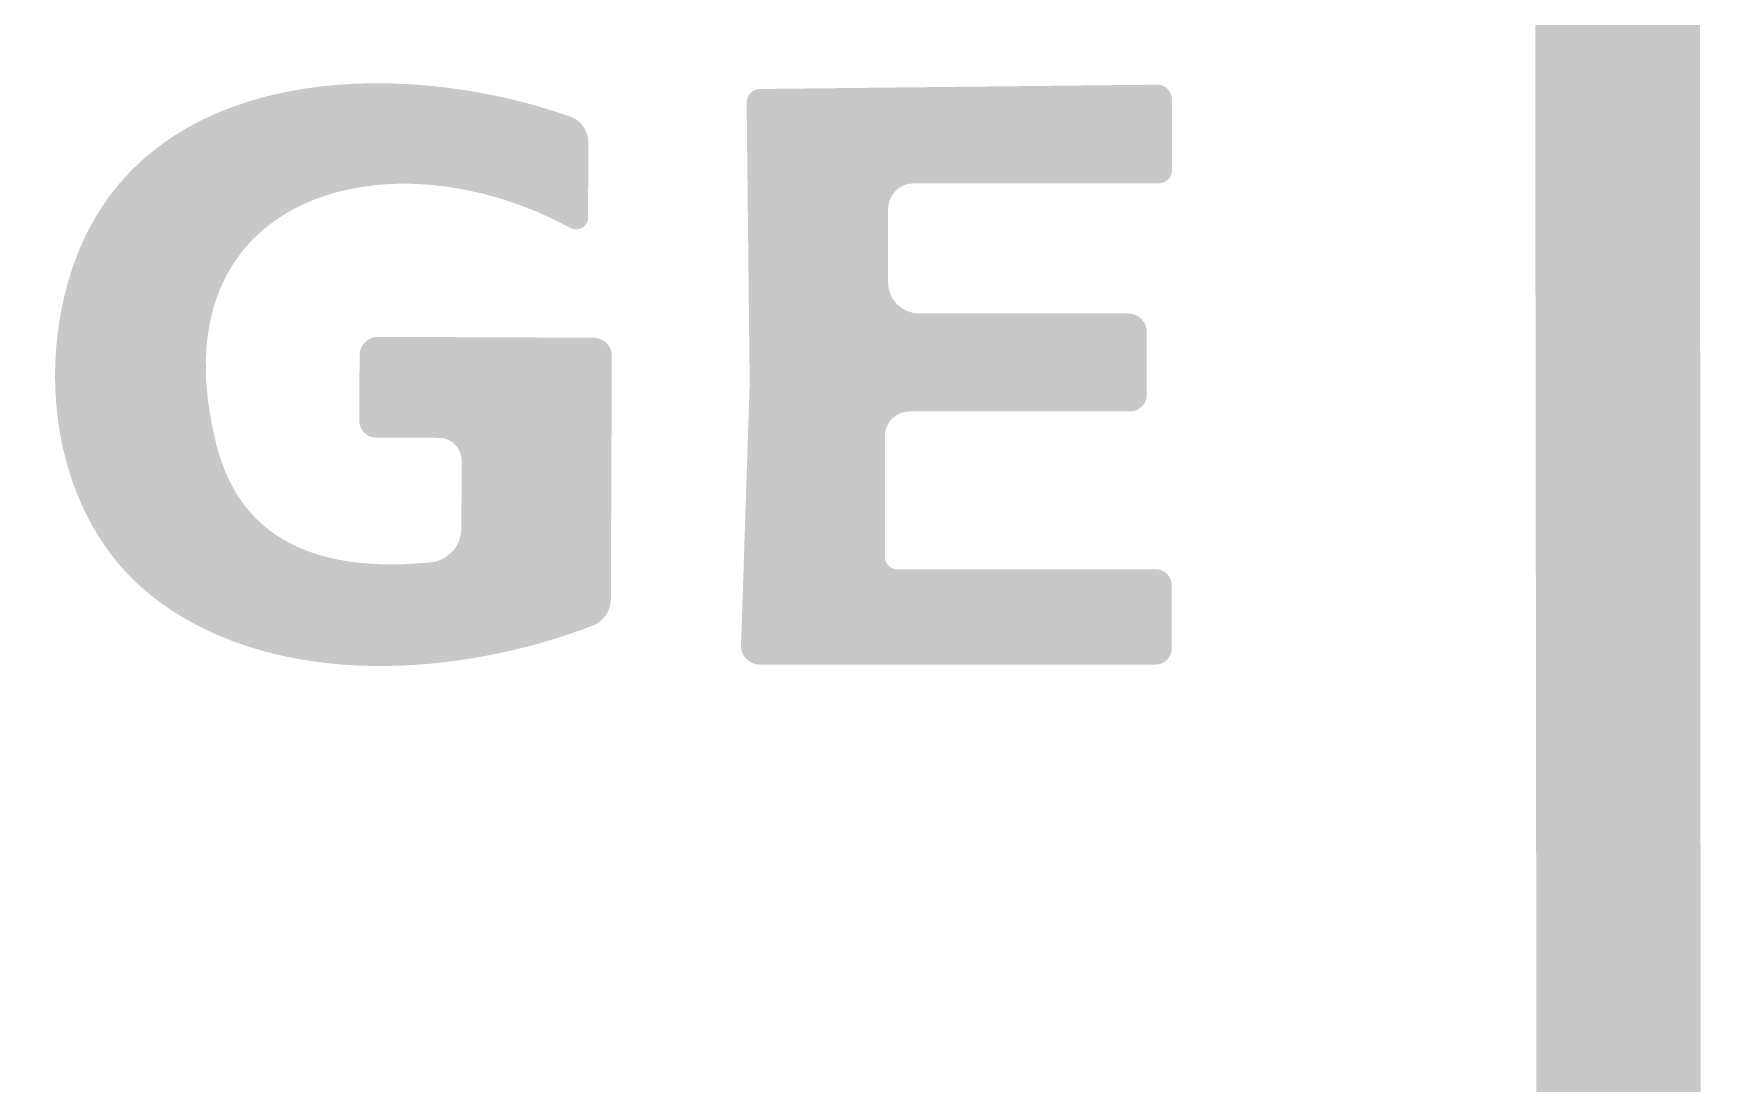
# Model space of a CAD drawing. Extents: x 0 to 650, y 0 to 488.
# Drawn here: x 457.2 to 523.3, y 129.6 to 170.9 of the extents above; entities that cross this region are included whole.
import ezdxf

# ---------------------------------------------------------------- set-up
doc = ezdxf.new("R2010")
doc.units = 0
doc.linetypes.add('Solid', pattern=[0])
doc.layers.add('Layer 1', color=7, linetype='Solid', lineweight=0)

msp = doc.modelspace()

# ---------------------------------------------------------------- hatches: boundary and pattern name
at = {"layer": 'Layer 1', "linetype": 'Solid', "lineweight": 0}
h = msp.add_hatch(color=0, dxfattribs=at)
edge = h.paths.add_edge_path(flags=0)
edge.add_line((517.78, 234.36), (519.66, 234.32))
edge.add_spline(control_points=[(519.66, 234.32), (521.81, 234.46), (522.45, 233.46)], knot_values=[0, 0, 0, 1, 1, 1], degree=2, periodic=0)
edge.add_line((522.45, 233.46), (522.45, 233.46))
edge.add_spline(control_points=[(522.45, 233.46), (522.516, 233.348), (522.553, 233.221), (522.56, 233.09)], knot_values=[0, 0, 0, 0, 1, 1, 1, 1], degree=3, periodic=0)
edge.add_line((522.56, 233.09), (522.95, 220.01))
edge.add_line((522.95, 220.01), (523.15, 210.7))
edge.add_spline(control_points=[(523.15, 210.7), (523.27, 209.22), (522.78, 209.05)], knot_values=[0, 0, 0, 1, 1, 1], degree=2, periodic=0)
edge.add_spline(control_points=[(522.78, 209.05), (521.7, 190.42), (522.74, 171.82)], knot_values=[0, 0, 0, 1, 1, 1], degree=2, periodic=0)
edge.add_line((522.74, 171.82), (522.77, 127.4))
edge.add_spline(control_points=[(522.77, 127.4), (521.34, 111.51), (522.64, 95.53)], knot_values=[0, 0, 0, 1, 1, 1], degree=2, periodic=0)
edge.add_line((522.64, 95.53), (502.01, 95.44))
edge.add_spline(control_points=[(502.01, 95.44), (500.85, 95.95), (501.05, 97.87)], knot_values=[0, 0, 0, 1, 1, 1], degree=2, periodic=0)
edge.add_line((501.05, 97.87), (501.05, 97.87))
edge.add_spline(control_points=[(501.05, 97.87), (501.078, 98.135), (500.992, 98.4), (500.812, 98.598)], knot_values=[0, 0, 0, 0, 1, 1, 1, 1], degree=3, periodic=0)
edge.add_spline(control_points=[(500.812, 98.598), (500.633, 98.797), (500.378, 98.91), (500.11, 98.91)], knot_values=[0, 0, 0, 0, 1, 1, 1, 1], degree=3, periodic=0)
edge.add_line((500.11, 98.91), (491.76, 98.91))
edge.add_line((491.76, 98.91), (491.76, 98.91))
edge.add_spline(control_points=[(491.76, 98.91), (491.275, 98.91), (490.861, 99.261), (490.78, 99.74)], knot_values=[0, 0, 0, 0, 1, 1, 1, 1], degree=3, periodic=0)
edge.add_line((490.78, 99.74), (490.58, 101))
edge.add_line((490.58, 101), (490.58, 101))
edge.add_spline(control_points=[(490.58, 101), (490.538, 101.253), (490.609, 101.512), (490.775, 101.706)], knot_values=[0, 0, 0, 0, 1, 1, 1, 1], degree=3, periodic=0)
edge.add_spline(control_points=[(490.775, 101.706), (490.941, 101.901), (491.185, 102.012), (491.44, 102.01)], knot_values=[0, 0, 0, 0, 1, 1, 1, 1], degree=3, periodic=0)
edge.add_line((491.44, 102.01), (501.77, 101.98))
edge.add_line((501.77, 101.98), (516.18, 101.98))
edge.add_line((516.18, 101.98), (516.18, 101.98))
edge.add_spline(control_points=[(516.18, 101.98), (516.302, 101.98), (516.4, 102.078), (516.4, 102.2)], knot_values=[0, 0, 0, 0, 1, 1, 1, 1], degree=3, periodic=0)
edge.add_line((516.4, 102.2), (516.31, 125.47))
edge.add_line((516.31, 125.47), (516.25, 175.77))
edge.add_line((516.25, 175.77), (516.59, 195.01))
edge.add_spline(control_points=[(516.59, 195.01), (516.75, 196.27), (516.51, 197.4)], knot_values=[0, 0, 0, 1, 1, 1], degree=2, periodic=0)
edge.add_spline(control_points=[(516.51, 197.4), (516.443, 197.7), (516.214, 197.936), (515.92, 198.01)], knot_values=[0, 0, 0, 0, 1, 1, 1, 1], degree=3, periodic=0)
edge.add_spline(control_points=[(515.92, 198.01), (513.85, 198.5), (515.77, 199.41)], knot_values=[0, 0, 0, 1, 1, 1], degree=2, periodic=0)
edge.add_spline(control_points=[(515.77, 199.41), (515.92, 199.19), (516.1, 199.22)], knot_values=[0, 0, 0, 1, 1, 1], degree=2, periodic=0)
edge.add_spline(control_points=[(516.1, 199.22), (516.176, 199.238), (516.23, 199.3), (516.23, 199.37)], knot_values=[0, 0, 0, 0, 1, 1, 1, 1], degree=3, periodic=0)
edge.add_line((516.23, 199.37), (516.44, 207.01))
edge.add_line((516.44, 207.01), (521.17, 208.43))
edge.add_spline(control_points=[(521.17, 208.43), (521.907, 208.656), (522.41, 209.333), (522.41, 210.1)], knot_values=[0, 0, 0, 0, 1, 1, 1, 1], degree=3, periodic=0)
edge.add_line((522.41, 210.1), (522.41, 219.09))
edge.add_line((522.41, 219.09), (522.41, 219.09))
edge.add_spline(control_points=[(522.41, 219.09), (522.41, 219.619), (521.989, 220.053), (521.46, 220.07)], knot_values=[0, 0, 0, 0, 1, 1, 1, 1], degree=3, periodic=0)
edge.add_line((521.46, 220.07), (516.41, 220.2))
edge.add_line((516.41, 220.2), (516.52, 225.25))
edge.add_spline(control_points=[(516.52, 225.25), (518.19, 225.16), (520.34, 224.21)], knot_values=[0, 0, 0, 1, 1, 1], degree=2, periodic=0)
edge.add_line((520.34, 224.21), (520.34, 224.21))
edge.add_spline(control_points=[(520.34, 224.21), (520.484, 224.148), (520.649, 224.163), (520.78, 224.249)], knot_values=[0, 0, 0, 0, 1, 1, 1, 1], degree=3, periodic=0)
edge.add_spline(control_points=[(520.78, 224.249), (520.911, 224.336), (520.99, 224.483), (520.99, 224.64)], knot_values=[0, 0, 0, 0, 1, 1, 1, 1], degree=3, periodic=0)
edge.add_line((520.99, 224.64), (520.99, 228.04))
edge.add_spline(control_points=[(520.99, 228.04), (520.99, 228.424), (520.741, 228.76), (520.38, 228.86)], knot_values=[0, 0, 0, 0, 1, 1, 1, 1], degree=3, periodic=0)
edge.add_line((520.38, 228.86), (516.38, 230.03))
edge.add_line((516.38, 230.03), (516.4, 232.74))
edge.add_spline(control_points=[(516.4, 232.74), (516.32, 234.1), (517.78, 234.36)], knot_values=[0, 0, 0, 1, 1, 1], degree=2, periodic=0)
h = msp.add_hatch(color=8, dxfattribs=at)
edge = h.paths.add_edge_path(flags=0)
edge.add_line((478.99, 166.664), (478.978, 163.698))
edge.add_spline(control_points=[(478.978, 163.698), (478.977, 163.534), (478.89, 163.382), (478.748, 163.299)], knot_values=[0, 0, 0, 0, 1, 1, 1, 1], degree=3, periodic=0)
edge.add_spline(control_points=[(478.748, 163.299), (478.607, 163.216), (478.431, 163.213), (478.287, 163.291)], knot_values=[0, 0, 0, 0, 1, 1, 1, 1], degree=3, periodic=0)
edge.add_spline(control_points=[(478.287, 163.291), (471.18, 167.176), (461.811, 164.667), (464.357, 154.738)], knot_values=[0, 0, 0, 0, 1, 1, 1, 1], degree=3, periodic=0)
edge.add_spline(control_points=[(464.357, 154.738), (465.714, 149.458), (472.759, 150.128)], knot_values=[0, 0, 0, 1, 1, 1], degree=2, periodic=0)
edge.add_line((472.759, 150.128), (472.759, 150.128))
edge.add_spline(control_points=[(472.759, 150.128), (473.456, 150.194), (473.99, 150.771), (473.993, 151.462)], knot_values=[0, 0, 0, 0, 1, 1, 1, 1], degree=3, periodic=0)
edge.add_line((473.993, 151.462), (474.004, 154.119))
edge.add_line((474.004, 154.119), (474.004, 154.119))
edge.add_spline(control_points=[(474.004, 154.119), (474.005, 154.36), (473.91, 154.592), (473.74, 154.763)], knot_values=[0, 0, 0, 0, 1, 1, 1, 1], degree=3, periodic=0)
edge.add_spline(control_points=[(473.74, 154.763), (473.57, 154.934), (473.34, 155.031), (473.098, 155.032)], knot_values=[0, 0, 0, 0, 1, 1, 1, 1], degree=3, periodic=0)
edge.add_line((473.098, 155.032), (470.631, 155.042))
edge.add_line((470.631, 155.042), (470.631, 155.042))
edge.add_spline(control_points=[(470.631, 155.042), (470.267, 155.043), (469.973, 155.34), (469.975, 155.704)], knot_values=[0, 0, 0, 0, 1, 1, 1, 1], degree=3, periodic=0)
edge.add_line((469.975, 155.704), (469.985, 158.271))
edge.add_line((469.985, 158.271), (469.985, 158.271))
edge.add_spline(control_points=[(469.985, 158.271), (469.986, 158.467), (470.065, 158.655), (470.204, 158.793)], knot_values=[0, 0, 0, 0, 1, 1, 1, 1], degree=3, periodic=0)
edge.add_spline(control_points=[(470.204, 158.793), (470.343, 158.931), (470.531, 159.008), (470.727, 159.007)], knot_values=[0, 0, 0, 0, 1, 1, 1, 1], degree=3, periodic=0)
edge.add_line((470.727, 159.007), (479.198, 158.972))
edge.add_line((479.198, 158.972), (479.198, 158.972))
edge.add_spline(control_points=[(479.198, 158.972), (479.389, 158.971), (479.571, 158.895), (479.706, 158.759)], knot_values=[0, 0, 0, 0, 1, 1, 1, 1], degree=3, periodic=0)
edge.add_spline(control_points=[(479.706, 158.759), (479.84, 158.624), (479.915, 158.441), (479.914, 158.25)], knot_values=[0, 0, 0, 0, 1, 1, 1, 1], degree=3, periodic=0)
edge.add_line((479.914, 158.25), (479.875, 148.691))
edge.add_line((479.875, 148.691), (479.875, 148.691))
edge.add_spline(control_points=[(479.875, 148.691), (479.873, 148.221), (479.586, 147.802), (479.151, 147.635)], knot_values=[0, 0, 0, 0, 1, 1, 1, 1], degree=3, periodic=0)
edge.add_spline(control_points=[(479.151, 147.635), (474.009, 145.668), (466.964, 145.088), (462.164, 148.534)], knot_values=[0, 0, 0, 0, 1, 1, 1, 1], degree=3, periodic=0)
edge.add_spline(control_points=[(462.164, 148.534), (458.051, 151.477), (457.156, 157.365), (458.732, 161.863)], knot_values=[0, 0, 0, 0, 1, 1, 1, 1], degree=3, periodic=0)
edge.add_spline(control_points=[(458.732, 161.863), (461.512, 169.773), (471.522, 170.061), (478.275, 167.676)], knot_values=[0, 0, 0, 0, 1, 1, 1, 1], degree=3, periodic=0)
edge.add_spline(control_points=[(478.275, 167.676), (478.705, 167.525), (478.992, 167.119), (478.99, 166.664)], knot_values=[0, 0, 0, 0, 1, 1, 1, 1], degree=3, periodic=0)
edge.add_line((478.99, 166.664), (478.99, 166.664))
h = msp.add_hatch(color=8, dxfattribs=at)
edge = h.paths.add_edge_path(flags=0)
edge.add_line((485.34, 157.21), (486.52, 147.94))
edge.add_line((486.52, 147.94), (486.52, 147.94))
edge.add_spline(control_points=[(486.52, 147.94), (486.56, 147.628), (486.818, 147.392), (487.13, 147.38)], knot_values=[0, 0, 0, 0, 1, 1, 1, 1], degree=3, periodic=0)
edge.add_line((487.13, 147.38), (495.46, 147.14))
edge.add_line((495.46, 147.14), (495.46, 147.14))
edge.add_spline(control_points=[(495.46, 147.14), (495.509, 147.14), (495.552, 147.168), (495.57, 147.21)], knot_values=[0, 0, 0, 0, 1, 1, 1, 1], degree=3, periodic=0)
edge.add_line((495.57, 147.21), (495.74, 147.57))
edge.add_spline(control_points=[(495.74, 147.57), (495.774, 147.64), (495.772, 147.723), (495.734, 147.791)], knot_values=[0, 0, 0, 0, 1, 1, 1, 1], degree=3, periodic=0)
edge.add_spline(control_points=[(495.734, 147.791), (495.696, 147.859), (495.627, 147.903), (495.55, 147.91)], knot_values=[0, 0, 0, 0, 1, 1, 1, 1], degree=3, periodic=0)
edge.add_line((495.55, 147.91), (490.46, 148.44))
edge.add_line((490.46, 148.44), (490.46, 148.44))
edge.add_spline(control_points=[(490.46, 148.44), (489.584, 148.524), (488.926, 149.279), (488.96, 150.16)], knot_values=[0, 0, 0, 0, 1, 1, 1, 1], degree=3, periodic=0)
edge.add_line((488.96, 150.16), (489.47, 162.45))
edge.add_line((489.47, 162.45), (489.47, 162.45))
edge.add_spline(control_points=[(489.47, 162.45), (489.483, 162.82), (489.568, 163.186), (489.72, 163.53)], knot_values=[0, 0, 0, 0, 1, 1, 1, 1], degree=3, periodic=0)
edge.add_line((489.72, 163.53), (492.04, 168.83))
edge.add_line((492.04, 168.83), (501.37, 168.93))
edge.add_line((501.37, 168.93), (501.37, 168.93))
edge.add_spline(control_points=[(501.37, 168.93), (501.526, 168.933), (501.676, 168.872), (501.787, 168.761)], knot_values=[0, 0, 0, 0, 1, 1, 1, 1], degree=3, periodic=0)
edge.add_spline(control_points=[(501.787, 168.761), (501.898, 168.65), (501.96, 168.498), (501.96, 168.34)], knot_values=[0, 0, 0, 0, 1, 1, 1, 1], degree=3, periodic=0)
edge.add_line((501.96, 168.34), (501.96, 165.57))
edge.add_spline(control_points=[(501.96, 165.57), (501.96, 165.283), (501.727, 165.05), (501.44, 165.05)], knot_values=[0, 0, 0, 0, 1, 1, 1, 1], degree=3, periodic=0)
edge.add_line((501.44, 165.05), (491.8, 165.05))
edge.add_line((491.8, 165.05), (491.8, 165.05))
edge.add_spline(control_points=[(491.8, 165.05), (491.242, 165.05), (490.79, 164.598), (490.79, 164.04)], knot_values=[0, 0, 0, 0, 1, 1, 1, 1], degree=3, periodic=0)
edge.add_line((490.79, 164.04), (490.79, 161.14))
edge.add_line((490.79, 161.14), (490.79, 161.14))
edge.add_spline(control_points=[(490.79, 161.14), (490.79, 160.819), (490.919, 160.511), (491.147, 160.284)], knot_values=[0, 0, 0, 0, 1, 1, 1, 1], degree=3, periodic=0)
edge.add_spline(control_points=[(491.147, 160.284), (491.376, 160.057), (491.686, 159.93), (492.01, 159.93)], knot_values=[0, 0, 0, 0, 1, 1, 1, 1], degree=3, periodic=0)
edge.add_line((492.01, 159.93), (500.23, 159.93))
edge.add_line((500.23, 159.93), (500.23, 159.93))
edge.add_spline(control_points=[(500.23, 159.93), (500.639, 159.93), (500.97, 159.599), (500.97, 159.19)], knot_values=[0, 0, 0, 0, 1, 1, 1, 1], degree=3, periodic=0)
edge.add_line((500.97, 159.19), (500.97, 156.73))
edge.add_line((500.97, 156.73), (500.97, 156.73))
edge.add_spline(control_points=[(500.97, 156.73), (500.97, 156.555), (500.899, 156.387), (500.774, 156.263)], knot_values=[0, 0, 0, 0, 1, 1, 1, 1], degree=3, periodic=0)
edge.add_spline(control_points=[(500.774, 156.263), (500.648, 156.14), (500.478, 156.07), (500.3, 156.07)], knot_values=[0, 0, 0, 0, 1, 1, 1, 1], degree=3, periodic=0)
edge.add_line((500.3, 156.07), (491.64, 156.07))
edge.add_line((491.64, 156.07), (491.64, 156.07))
edge.add_spline(control_points=[(491.64, 156.07), (491.38, 156.07), (491.131, 155.967), (490.947, 155.783)], knot_values=[0, 0, 0, 0, 1, 1, 1, 1], degree=3, periodic=0)
edge.add_spline(control_points=[(490.947, 155.783), (490.763, 155.599), (490.66, 155.35), (490.66, 155.09)], knot_values=[0, 0, 0, 0, 1, 1, 1, 1], degree=3, periodic=0)
edge.add_line((490.66, 155.09), (490.66, 150.36))
edge.add_line((490.66, 150.36), (490.66, 150.36))
edge.add_spline(control_points=[(490.66, 150.36), (490.66, 150.084), (490.884, 149.86), (491.16, 149.86)], knot_values=[0, 0, 0, 0, 1, 1, 1, 1], degree=3, periodic=0)
edge.add_line((491.16, 149.86), (501.33, 149.86))
edge.add_line((501.33, 149.86), (501.33, 149.86))
edge.add_spline(control_points=[(501.33, 149.86), (501.672, 149.86), (501.95, 149.582), (501.95, 149.24)], knot_values=[0, 0, 0, 0, 1, 1, 1, 1], degree=3, periodic=0)
edge.add_line((501.95, 149.24), (501.95, 146.74))
edge.add_spline(control_points=[(501.95, 146.74), (501.95, 146.392), (501.668, 146.11), (501.32, 146.11)], knot_values=[0, 0, 0, 0, 1, 1, 1, 1], degree=3, periodic=0)
edge.add_line((501.32, 146.11), (485.74, 146.11))
edge.add_line((485.74, 146.11), (485.74, 146.11))
edge.add_spline(control_points=[(485.74, 146.11), (485.539, 146.11), (485.346, 146.191), (485.206, 146.334)], knot_values=[0, 0, 0, 0, 1, 1, 1, 1], degree=3, periodic=0)
edge.add_spline(control_points=[(485.206, 146.334), (485.067, 146.478), (484.992, 146.671), (485, 146.87)], knot_values=[0, 0, 0, 0, 1, 1, 1, 1], degree=3, periodic=0)
edge.add_line((485, 146.87), (485.34, 157.21))
h = msp.add_hatch(color=250, dxfattribs=at)
edge = h.paths.add_edge_path(flags=0)
edge.add_line((492.04, 168.83), (489.72, 163.53))
edge.add_spline(control_points=[(489.72, 163.53), (489.568, 163.186), (489.483, 162.82), (489.47, 162.45)], knot_values=[0, 0, 0, 0, 1, 1, 1, 1], degree=3, periodic=0)
edge.add_line((489.47, 162.45), (488.96, 150.16))
edge.add_line((488.96, 150.16), (488.96, 150.16))
edge.add_spline(control_points=[(488.96, 150.16), (488.926, 149.279), (489.584, 148.524), (490.46, 148.44)], knot_values=[0, 0, 0, 0, 1, 1, 1, 1], degree=3, periodic=0)
edge.add_line((490.46, 148.44), (495.55, 147.91))
edge.add_line((495.55, 147.91), (495.55, 147.91))
edge.add_spline(control_points=[(495.55, 147.91), (495.627, 147.903), (495.696, 147.859), (495.734, 147.791)], knot_values=[0, 0, 0, 0, 1, 1, 1, 1], degree=3, periodic=0)
edge.add_spline(control_points=[(495.734, 147.791), (495.772, 147.723), (495.774, 147.64), (495.74, 147.57)], knot_values=[0, 0, 0, 0, 1, 1, 1, 1], degree=3, periodic=0)
edge.add_line((495.74, 147.57), (495.57, 147.21))
edge.add_line((495.57, 147.21), (495.57, 147.21))
edge.add_spline(control_points=[(495.57, 147.21), (495.552, 147.168), (495.509, 147.14), (495.46, 147.14)], knot_values=[0, 0, 0, 0, 1, 1, 1, 1], degree=3, periodic=0)
edge.add_line((495.46, 147.14), (487.13, 147.38))
edge.add_line((487.13, 147.38), (487.13, 147.38))
edge.add_spline(control_points=[(487.13, 147.38), (486.818, 147.392), (486.56, 147.628), (486.52, 147.94)], knot_values=[0, 0, 0, 0, 1, 1, 1, 1], degree=3, periodic=0)
edge.add_line((486.52, 147.94), (485.34, 157.21))
edge.add_line((485.34, 157.21), (485.22, 168.23))
edge.add_spline(control_points=[(485.22, 168.23), (485.217, 168.368), (485.271, 168.501), (485.368, 168.601)], knot_values=[0, 0, 0, 0, 1, 1, 1, 1], degree=3, periodic=0)
edge.add_spline(control_points=[(485.368, 168.601), (485.466, 168.7), (485.599, 168.757), (485.74, 168.76)], knot_values=[0, 0, 0, 0, 1, 1, 1, 1], degree=3, periodic=0)
edge.add_line((485.74, 168.76), (492.04, 168.83))

doc.saveas('drawing.dxf')
